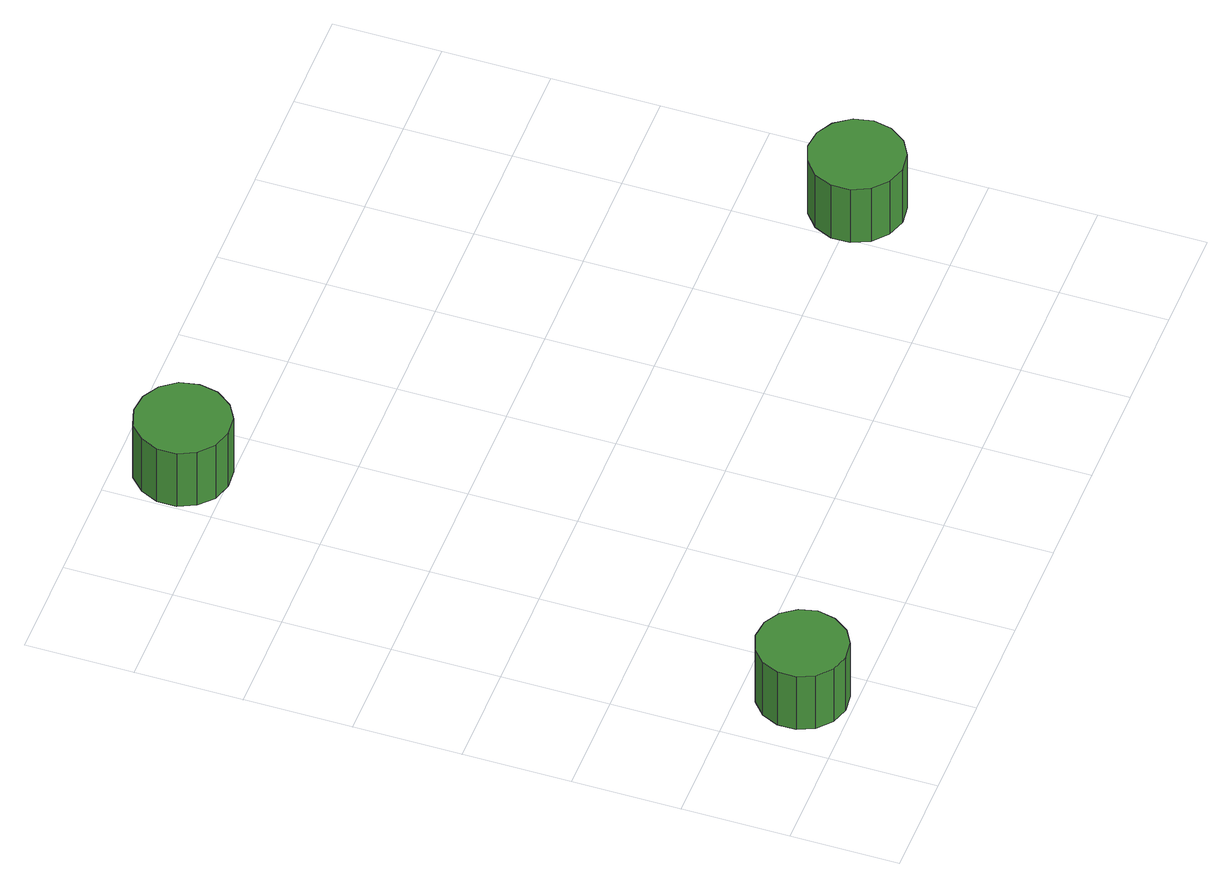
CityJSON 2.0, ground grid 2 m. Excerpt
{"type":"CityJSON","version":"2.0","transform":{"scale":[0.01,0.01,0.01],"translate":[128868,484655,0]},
"CityObjects":{
"tree1":{"type":"SolitaryVegetationObject","attributes":{"function":"something"},"geometry":[{"type":"MultiSurface","lod":"1","boundaries":[[[0,1,2,3,4,5,6,7,8,9,10,11,12,13,14]],[[15,16,17,18,19,20,21,22,23,24,25,26,27,28,29]],[[0,29,28,1]],[[1,28,27,2]],[[2,27,26,3]],[[3,26,25,4]],[[4,25,24,5]],[[5,24,23,6]],[[6,23,22,7]],[[7,22,21,8]],[[8,21,20,9]],[[9,20,19,10]],[[10,19,18,11]],[[11,18,17,12]],[[12,17,16,13]],[[13,16,15,14]],[[14,15,29,0]]]}]},
"tree2":{"type":"SolitaryVegetationObject","attributes":{"function":"something"},"geometry":[{"type":"MultiSurface","lod":"1","boundaries":[[[30,31,32,33,34,35,36,37,38,39,40,41,42,43,44]],[[45,46,47,48,49,50,51,52,53,54,55,56,57,58,59]],[[30,59,58,31]],[[31,58,57,32]],[[32,57,56,33]],[[33,56,55,34]],[[34,55,54,35]],[[35,54,53,36]],[[36,53,52,37]],[[37,52,51,38]],[[38,51,50,39]],[[39,50,49,40]],[[40,49,48,41]],[[41,48,47,42]],[[42,47,46,43]],[[43,46,45,44]],[[44,45,59,30]]]}]},
"tree3":{"type":"SolitaryVegetationObject","attributes":{"function":"something"},"geometry":[{"type":"MultiSurface","lod":"1","boundaries":[[[60,61,62,63,64,65,66,67,68,69,70,71,72,73,74]],[[75,76,77,78,79,80,81,82,83,84,85,86,87,88,89]],[[60,89,88,61]],[[61,88,87,62]],[[62,87,86,63]],[[63,86,85,64]],[[64,85,84,65]],[[65,84,83,66]],[[66,83,82,67]],[[67,82,81,68]],[[68,81,80,69]],[[69,80,79,70]],[[70,79,78,71]],[[71,78,77,72]],[[72,77,76,73]],[[73,76,75,74]],[[74,75,89,60]]]}]}
},
"vertices":[
[211,94,171],[203,127,171],[183,155,171],[154,172,171],[119,176,171],[87,165,171],[61,142,171],[47,111,171],[47,76,171],[61,45,171],[87,22,171],[119,11,171],[154,15,171],[183,32,171],[203,60,171],[203,60,42],[183,32,42],[154,15,42],[119,11,42],[87,22,42],[61,45,42],[47,76,42],[47,111,42],[61,142,42],[87,165,42],[119,176,42],[154,172,42],[183,155,42],[203,127,42],[211,94,42],
[378,1283,169],[371,1319,169],[349,1348,169],[318,1366,169],[282,1370,169],[247,1359,169],[221,1334,169],[206,1301,169],[206,1265,169],[221,1232,169],[247,1208,169],[282,1197,169],[318,1200,169],[349,1218,169],[371,1248,169],[371,1248,40],[349,1218,40],[318,1200,40],[282,1197,40],[247,1208,40],[221,1232,40],[206,1265,40],[206,1301,40],[221,1334,40],[247,1359,40],[282,1370,40],[318,1366,40],[349,1348,40],[371,1319,40],[378,1283,40],
[1368,399,169],[1361,434,169],[1339,464,169],[1308,482,169],[1272,486,169],[1238,474,169],[1211,450,169],[1196,417,169],[1196,381,169],[1211,348,169],[1238,324,169],[1272,312,169],[1308,316,169],[1339,334,169],[1361,364,169],[1361,364,40],[1339,334,40],[1308,316,40],[1272,312,40],[1238,324,40],[1211,348,40],[1196,381,40],[1196,417,40],[1211,450,40],[1238,474,40],[1272,486,40],[1308,482,40],[1339,464,40],[1361,434,40],[1368,399,40]
]}
